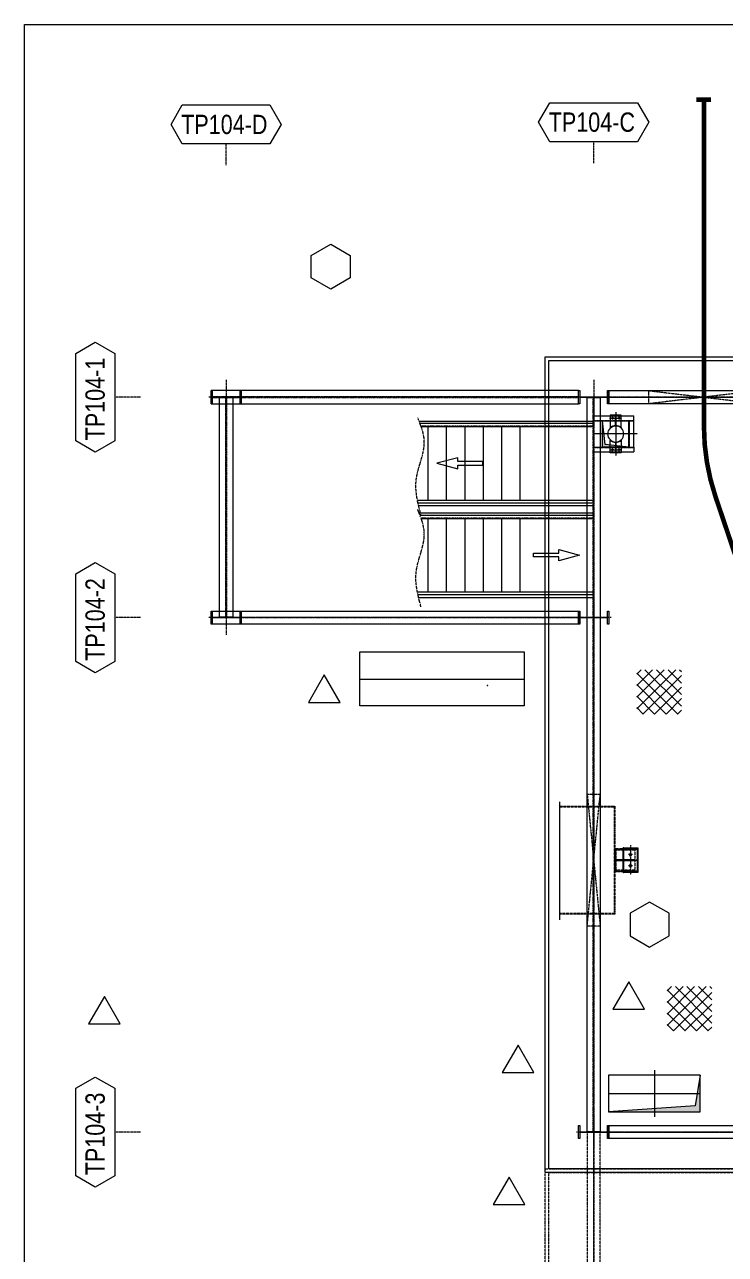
# Model space of a CAD drawing. Header units: inches. Extents: x 209270 to 234360, y -180214 to -150194.
# Drawn here: x 209270 to 218804, y -166928 to -150194 of the extents above; entities that cross this region are included whole.
import ezdxf
from ezdxf.enums import TextEntityAlignment as Align

# ---------------------------------------------------------------- set-up
doc = ezdxf.new("R2010")
doc.units = ezdxf.units.IN
doc.header["$LTSCALE"] = 10
doc.header["$MEASUREMENT"] = 0
for name, pattern in [('CENTER', [2, 1.25, -0.25, 0.25, -0.25]), ('CENTER2', [1.125, 0.75, -0.125, 0.125, -0.125]), ('HIDDEN', [0.375, 0.25, -0.125]), ('PHANTOM', [2.5, 1.25, -0.25, 0.25, -0.25, 0.25, -0.25])]:
    doc.linetypes.add(name, pattern=pattern)
doc.layers.add('$AUDIT_BAD_LAYER1', color=7, linetype='Continuous')
doc.layers.add('C-ROAD-STAN', color=11, linetype='Continuous')
for name, color, linetype, lineweight in [('AM_5', 3, 'Continuous', 0), ('AM_VIEWS', 1, 'Continuous', 0), ('Belt', 4, 'Continuous', 9), ('BOX', 1, 'Continuous', 5), ('CEN', 1, 'CENTER', 9), ('CENETR LINE', 1, 'CENTER2', 9), ('CENTERLINE', 1, 'CENTER2', 9), ('Chute', 191, 'Continuous', 9), ('CIVIL', 6, 'Continuous', 9), ('DIM', 42, 'Continuous', 13), ('DIM.', 42, 'Continuous', 13), ('handrail', 11, 'FENCELINE1', 9), ('HIDDDEN', 3, 'HIDDEN', 9), ('HIDDEN', 3, 'HIDDEN', 9), ('hoist', 221, 'Continuous', 9), ('MAIN OBJECT', 2, 'Continuous', 18), ('PANTHOM', 8, 'PHANTOM', 0), ('PHANTOM', 8, 'PHANTOM', 0), ('REV-B', 6, 'Continuous', 5), ('REV-C', 3, 'Continuous', 18), ('Sheeting', 4, 'Continuous', 0), ('STR25', 30, 'Continuous', 5), ('STRUC-25HD', 3, 'HIDDEN', 5), ('TEXT', 4, 'Continuous', 13)]:
    doc.layers.add(name, color=color, linetype=linetype, lineweight=lineweight)
doc.styles.add('TEXT_350', font='arial.ttf', dxfattribs={"width": 0.8, "height": 3.5})
doc.linetypes.add('Amzigzag', pattern='A,0.0001,[136,genltshp.shx,S=0.04,R=0,X=0,Y=0],-11', length=11.0001)
doc.linetypes.add('FENCELINE1', pattern='A,0.25,-0.1,[133,ltypeshp.shx,S=0.1,R=0,X=-0.1,Y=0],-0.1,1', length=1.45)

# ---------------------------------------------------------------- blocks, each defined once
blk = doc.blocks.new('A$C426f7GU6TT')
at = {"layer": 'CEN'}
for p, q in [((0, 236), (0, -236)), ((-236, 0), (236, 0))]:
    blk.add_line(p, q, dxfattribs=at)
blk.add_circle((0, 0), 5, dxfattribs=at)
at = {"layer": 'MAIN OBJECT'}
blk.add_lwpolyline([(4, -180, 0.414214), (15, -190), (89, -190), (89, -205), (-89, -205), (-89, -190), (-15, -190, 0.414214), (-4, -180), (-4, 180, 0.414214), (-15, 190), (-89, 190), (-89, 205), (89, 205), (89, 190), (15, 190, 0.414214), (4, 180), (4, -180)], format="xyb", dxfattribs=at)
blk = doc.blocks.new('A$C67244592')
at = {"layer": 'hoist', "lineweight": 0, "const_width": 62.5}
for points in [[(-1604, 15050), (-1404, 15050)], [(-100, -500), (100, -500)]]:
    blk.add_lwpolyline(points, dxfattribs=at)
blk.add_lwpolyline([(0, -500), (4, 5160, 0.081795), (-153, 6122), (-1342, 9644, -0.081584), (-1500, 10604), (-1500, 15050)], format="xyb", dxfattribs=at)
blk = doc.blocks.new('A$C0HI87687')
at = {"layer": 'CEN'}
for p, q in [((500, 89), (2000, -89)), ((2000, 89), (500, -89))]:
    blk.add_line(p, q, dxfattribs=at)
blk.add_lwpolyline([(500, 89), (2000, 89), (2000, -89), (500, -89)], close=True, dxfattribs=at)
blk = doc.blocks.new('A$C0da2686b')
at = {"layer": 'CEN'}
for p, q in [((-89, -900), (89, 900)), ((-89, 900), (89, -900))]:
    blk.add_line(p, q, dxfattribs=at)
blk.add_lwpolyline([(-89, -900), (-89, 900), (89, 900), (89, -900)], close=True, dxfattribs=at)
blk = doc.blocks.new('A$Cb10ac4c2')
at = {"layer": 'CENETR LINE'}
for p, q in [((-85, 0), (85, 0)), ((-27, 0, 0), (-63, 0, 0)), ((-45, -20), (-45, 20)), ((0, 112, 0), (0, -40, 121420760)), ((63, 0, 0), (27, 0, 0)), ((45, -20), (45, 20)), ((45, -20), (45, 20))]:
    blk.add_line(p, q, dxfattribs=at)
at = {"layer": 'MAIN OBJECT', "ltscale": 10}
for p, q in [((-75, 127, -59806266), (-71, 132, 0)), ((-75, -40, 60710380), (-75, 127, -59806266)), ((-3, 99, 4205928), (-3, -40, 121420760)), ((3, 99, 4205928), (3, -40, 121420760)), ((75, 127, -59806267), (71, 131, -59806267)), ((75, 127, -59806267), (75, -40, 60710380)), ((75, -40, 60710380), (-75, -40, 60710380))]:
    blk.add_line(p, q, dxfattribs=at)
at = {"layer": 'MAIN OBJECT'}
for centre in [(-45, 0), (45, 0)]:
    blk.add_circle(centre, 9, dxfattribs=at)
at = {"layer": 'MAIN OBJECT', "ltscale": 10}
for centre, radius in [((-45, 0), 8.95), ((45, 0, 0), 9)]:
    blk.add_circle(centre, radius, dxfattribs=at)
for radius, start, end in [(116, 229.5129, 310.4871), (110, 229.5133, 310.1102)]:
    blk.add_arc((0, 215, -60710380), radius, start, end, dxfattribs=at)
blk = doc.blocks.new('A$CcDSGYTRTRT')
at = {"layer": 'CIVIL'}
h = blk.add_hatch(color=1, dxfattribs=at)
h.dxf.hatch_style = 1
h.paths.add_polyline_path([(-180, 180), (180, 180), (180, -180), (144, 144)])
at = {"layer": 'CENTERLINE', "ltscale": 0.3}
for p, q in [((0, -297, 0), (0, 297, 0)), ((-298, 0, 0), (298, 0, 0))]:
    blk.add_line(p, q, dxfattribs=at)
at = {"layer": 'Chute', "ltscale": 10}
blk.add_circle((0, 0, 0), 110, dxfattribs=at)
at = {"layer": 'CIVIL', "color": 1, "elevation": 0}
blk.add_lwpolyline([(180, -180), (144, 144), (-180, 180)], dxfattribs=at)
at = {"layer": 'CIVIL'}
blk.add_circle((0, 0, 0), 110, dxfattribs=at)
at = {"layer": 'HIDDEN'}
for p, q in [((-185, 296, -170993130), (-185, -245, -121420763)), ((185, 296, -170993130), (185, -245, -121420763)), ((180, -185, -182131143), (-180, -185, 0))]:
    blk.add_line(p, q, dxfattribs=at)
at = {"layer": 'MAIN OBJECT'}
for p, q in [((-245, 296, -110282750), (-245, -245, -60710383)), ((-180, 296, -170993130), (-180, -245, -121420763)), ((180, 296, -170993130), (180, -245, -121420763)), ((180, 180, -121420763), (180, -180, -121420763)), ((245, 296, -110282750), (245, -245, -60710383)), ((180, -245, -121420763), (-245, -245, 60710380)), ((180, -180, -182131143), (-180, -180, 0)), ((180, -245, 60710380), (-180, -245, 60710380)), ((180, -245, -121420763), (245, -245, -60710383))]:
    blk.add_line(p, q, dxfattribs=at)
at = {"layer": 'MAIN OBJECT', "elevation": 0}
blk.add_lwpolyline([(180, 180), (-180, 180), (-180, -180), (180, -180)], close=True, dxfattribs=at)
at = {"layer": 'AM_5', "rotation": 270}
blk.add_blockref('A$Cb10ac4c2', (-215, 0, -121420760), dxfattribs=at)
at = {"layer": 'AM_5', "xscale": -1, "rotation": 90}
blk.add_blockref('A$Cb10ac4c2', (215, 0, -121420760), dxfattribs=at)
blk = doc.blocks.new('A$C6febed19')
at = {"layer": 'AM_5', "xscale": -1}
blk.add_blockref('A$CcDSGYTRTRT', (0, 0), dxfattribs=at)
blk = doc.blocks.new('A$C42DGUYIYTIUYTUY')
at = {"layer": 'PHANTOM'}
for p, q in [((0, 236), (0, -236)), ((-236, 0), (236, 0))]:
    blk.add_line(p, q, dxfattribs=at)
blk.add_lwpolyline([(4, -180, 0.414214), (15, -190), (89, -190), (89, -205), (-89, -205), (-89, -190), (-15, -190, 0.414214), (-4, -180), (-4, 180, 0.414214), (-15, 190), (-89, 190), (-89, 205), (89, 205), (89, 190), (15, 190, 0.414214), (4, 180), (4, -180)], format="xyb", dxfattribs=at)
blk.add_circle((0, 0), 5, dxfattribs=at)
blk = doc.blocks.new('A$C1b4ed5d7')
at = {"layer": 'PHANTOM'}
for p, q in [((0, 11000, 0), (0, 0, 0)), ((11500, 11000, 0), (11500, 0, 0)), ((11700, 11000, -1), (12175, 11000, -1)), ((12050, 11000, -1), (12050, 4, -1)), ((-236, 7300), (11736, 7300)), ((-236, 3600), (11736, 3600)), ((200, 0, -1), (11300, 0, -1)), ((11700, 0, -1), (12175, 0, -1)), ((0, -324, -1), (0, -32, -1))]:
    blk.add_line(p, q, dxfattribs=at)
for points, elevation in [([(12170, 11089), (11705, 11089), (11705, 10911), (12170, 10911)], -1), ([(-89, 10996), (-89, 4), (89, 4), (89, 10996)], 0), ([(-4, 10996), (-4, 4), (4, 4), (4, 10996)], 0), ([(11589, 10996), (11589, 4), (11411, 4), (11411, 10996)], 0), ([(11504, 10996), (11504, 4), (11496, 4), (11496, 10996)], 0), ([(12170, 11004), (11705, 11004), (11705, 10996), (12170, 10996)], -1), ([(-660, 10500), (12160, 10500), (12160, -550), (-660, -550)], -1), ([(-610, 10450), (12110, 10450), (12110, -500), (-610, -500)], -1), ([(11295, -89), (205, -89), (205, 89), (11295, 89)], -1), ([(11295, -4), (205, -4), (205, 4), (11295, 4)], -1), ([(12170, -89), (11705, -89), (11705, 89), (12170, 89)], -1), ([(12170, -4), (11705, -4), (11705, 4), (12170, 4)], -1)]:
    blk.add_lwpolyline(points, close=True, dxfattribs=dict(at, elevation=elevation))
for points, elevation in [([(12139, 4), (12139, 10996), (11961, 10996), (11961, 4)], -1), ([(12054, 4), (12054, 10996), (12046, 10996), (12046, 4)], -1), ([(0, 0), (0, 0), (11500, 0), (11500, -5)], 0)]:
    blk.add_lwpolyline(points, dxfattribs=dict(at, elevation=elevation))
at = {"layer": 'PHANTOM', "rotation": 270.0096740856855}
for p in [(0, 7300), (11500, 7300), (0, 3600), (11500, 3600), (0, 0), (4250, 0), (8500, 0), (11500, 0)]:
    blk.add_blockref('A$C42DGUYIYTIUYTUY', p, dxfattribs=at)
blk = doc.blocks.new('A$C45b56574')
at = {"layer": 'REV-B'}
blk.add_lwpolyline([(0, 458), (-265, 0), (265, 0)], close=True, dxfattribs=at)
blk = doc.blocks.new('A$C70ae27ad')
at = {"layer": 'CEN'}
for p, q in [((26, 0), (-26, 0)), ((0, 20), (0, -20))]:
    blk.add_line(p, q, dxfattribs=at)
at = {"layer": 'MAIN OBJECT', "ltscale": 0.2, "elevation": 5435031}
blk.add_lwpolyline([(-7, 11, 1), (-7, -11), (7, -11, 1), (7, 11)], format="xyb", close=True, dxfattribs=at)
blk = doc.blocks.new('A$C3120f6e4')
at = {"layer": 'CEN'}
for p, q in [((170, 94), (-170, 94)), ((-75, -26), (-75, 26)), ((0, -100), (0, 100)), ((75, -29), (75, 26)), ((-49, 0), (-101, 0)), ((101, 0), (49, 0))]:
    blk.add_line(p, q, dxfattribs=at)
at = {"layer": 'HIDDEN', "ltscale": 0.2, "elevation": 5435031}
for points in [[(-82, -11, -1), (-82, 11), (-68, 11, -1), (-68, -11)], [(68, 11, 1), (68, -11), (82, -11, 1), (82, 11)]]:
    blk.add_lwpolyline(points, format="xyb", close=True, dxfattribs=at)
at = {"layer": 'STR25', "ltscale": 0.2, "elevation": 5435031}
blk.add_lwpolyline([(-170, 100), (170, 100), (170, -100), (-170, -100)], close=True, dxfattribs=at)
at = {"layer": 'STRUC-25HD', "elevation": 5435031}
for points in [[(170, 88), (170, 100), (-170, 100), (-170, 88)], [(-143, -100), (-155, -100), (-155, 88), (-143, 88)], [(6, -100), (-6, -100), (-6, 88), (6, 88)], [(155, -100), (143, -100), (143, 88), (155, 88)]]:
    blk.add_lwpolyline(points, close=True, dxfattribs=at)
blk = doc.blocks.new('A$Cfcb50e18')
at = {"layer": 'MAIN OBJECT'}
h = blk.add_hatch(color=6, dxfattribs=at)
h.dxf.hatch_style = 1
h.paths.add_polyline_path([(625, 250), (625, -250), (-625, -250), (555, -166)])
at = {"layer": 'CENETR LINE'}
for p, q in [((0, 319), (0, -319)), ((-625, 0), (625, 0))]:
    blk.add_line(p, q, dxfattribs=at)
at = {"layer": 'CIVIL'}
blk.add_lwpolyline([(625, 250), (-625, 250), (-625, -250), (625, -250)], close=True, dxfattribs=at)
blk.add_lwpolyline([(625, 250), (555, -166), (-625, -250)], dxfattribs=at)
blk = doc.blocks.new('A$Ca106b763')
at = {"layer": 'REV-C'}
blk.add_lwpolyline([(0, 373), (-215, 0), (215, 0)], close=True, dxfattribs=at)

msp = doc.modelspace()

# ---------------------------------------------------------------- hatches: boundary and pattern name
at = {"layer": 'PANTHOM'}
h = msp.add_hatch(dxfattribs=at)
h.set_pattern_fill('ANSI37', color=256, scale=887.309452, angle=-180)
h.set_pattern_definition([(225, (321443.36, 2111774.06), (78.4278163, -78.4278163), []), (315, (321443.36, 2111774.06), (78.4278163, 78.4278163), [])])
h.paths.add_polyline_path([(218205, -159575), (218205, -158973), (217598, -158973), (217598, -159575)])
h = msp.add_hatch(dxfattribs=at)
h.set_pattern_fill('ANSI37', color=256, scale=887.309452, angle=-180)
h.set_pattern_definition([(225, (321856.98, 2107461.77), (78.4278163, -78.4278163), []), (315, (321856.98, 2107461.77), (78.4278163, 78.4278163), [])])
h.paths.add_polyline_path([(218618, -163887), (218618, -163285), (218012, -163285), (218012, -163887)])

# ---------------------------------------------------------------- linework, layer by layer
at = {"layer": 'AM_VIEWS'}
msp.add_lwpolyline([(209270, -150194), (234360, -150194), (234360, -180214), (209270, -180214)], close=True, dxfattribs=at)
at = {"layer": 'Belt'}
for points, elevation in [([(215506, -156139), (215163, -156139), (215163, -156087), (214877, -156164), (215163, -156240), (215163, -156189), (215506, -156189)], -431919853), ([(216192, -157388), (216536, -157388), (216536, -157337), (216821, -157413), (216536, -157490), (216536, -157438), (216192, -157438)], 5421881824)]:
    msp.add_lwpolyline(points, close=True, dxfattribs=dict(at, elevation=elevation))
at = {"layer": 'BOX', "lineweight": 5, "flags": 128}
for points in [[(216416, -151788), (216263, -151523), (216416, -151258), (217608, -151258), (217761, -151523), (217608, -151788)], [(211416, -151818), (211263, -151553), (211416, -151288), (212608, -151288), (212761, -151553), (212608, -151818)], [(213169, -153336), (213434, -153183), (213699, -153336), (213699, -153642), (213434, -153795), (213169, -153642)], [(217508, -162593), (217773, -162746), (218038, -162593), (218038, -162287), (217773, -162134), (217508, -162287)]]:
    msp.add_lwpolyline(points, close=True, dxfattribs=at)
at = {"layer": 'BOX', "lineweight": 5, "elevation": 0, "flags": 128}
for points in [[(210496, -155860), (210231, -156013), (209966, -155860), (209966, -154668), (210231, -154515), (210496, -154668)], [(210496, -158860), (210231, -159013), (209966, -158860), (209966, -157668), (210231, -157515), (210496, -157668)], [(210496, -165860), (210231, -166013), (209966, -165860), (209966, -164668), (210231, -164515), (210496, -164668)]]:
    msp.add_lwpolyline(points, close=True, dxfattribs=at)
at = {"layer": 'C-ROAD-STAN', "color": 7, "linetype": 'Continuous', "lineweight": -3}
msp.add_circle((215568, -159187, 0), 1.5, dxfattribs=at)
at = {"layer": 'CEN'}
for p, q in [((212012, -152109), (212012, -151818)), ((217012, -152079), (217012, -151788)), ((210848, -155264), (210496, -155264)), ((216812, -155264), (211803, -155264)), ((212012, -158264), (212012, -155264)), ((217212, -155264), (228312, -155264)), ((210848, -158264), (210496, -158264)), ((216812, -158264), (211803, -158264)), ((217512, -161362), (217512, -161765)), ((217295, -161564, -53231076), (217572, -161564)), ((210848, -165264), (210496, -165264)), ((217212, -165264), (228312, -165264))]:
    msp.add_line(p, q, dxfattribs=at)
at = {"layer": 'CEN', "elevation": 1}
msp.add_lwpolyline([(217012, -155264), (228512, -155264), (228512, -165264), (217012, -165264)], close=True, dxfattribs=at)
for points in [[(217012, -165264), (217012, -165264), (228512, -165264), (228512, -165269)], [(217012, -165269), (217012, -165268)]]:
    msp.add_lwpolyline(points, dxfattribs=at)
at = {"layer": 'CENETR LINE'}
for p, q in [((217007, -155624, -702228908), (214650, -155624, -702228908)), ((217007, -156704, -2489929853), (214622, -156704, -2489929853)), ((217007, -156873, 5151572769), (214650, -156873, 5151572769)), ((217007, -157953, 3363871824), (214622, -157953, 3363871824))]:
    msp.add_line(p, q, dxfattribs=at)
at = {"layer": 'DIM'}
msp.add_line((213829, -159100), (216067, -159100), dxfattribs=at)
at = {"layer": 'DIM', "elevation": 93058}
msp.add_lwpolyline([(213829, -158729), (216067, -158729), (216067, -159462), (213829, -159462)], close=True, dxfattribs=at)
at = {"layer": 'handrail', "const_width": 10, "elevation": -448149755}
msp.add_lwpolyline([(228512, -159159), (228512, -155264), (217012, -155264), (217012, -156838)], dxfattribs=at)
at = {"layer": 'handrail', "const_width": 10}
msp.add_lwpolyline([(217012, -157988), (217012, -165264), (228512, -165264), (228512, -163969)], dxfattribs=at)
at = {"layer": 'HIDDDEN'}
for p, q in [((217007, -155658, -702228908), (214663, -155658, -702228908)), ((217007, -156669, -2489929853), (214615, -156669, -2489929853)), ((217007, -156908, 5151572769), (214663, -156908, 5151572769)), ((217007, -157919, 3363871824), (214615, -157919, 3363871824))]:
    msp.add_line(p, q, dxfattribs=at)
at = {"layer": 'HIDDEN'}
for points, elevation in [([(211807, -155268), (216807, -155268), (216807, -155259), (211807, -155259)], 2), ([(212016, -155268), (212016, -158259), (212007, -158259), (212007, -155268)], 1), ([(217007, -165259), (217007, -155268), (217016, -155268), (217016, -165259)], 1), ([(228307, -155268), (217217, -155268), (217217, -155259), (228307, -155259)], 1), ([(211807, -158259), (216807, -158259), (216807, -158268), (211807, -158268)], 2), ([(228307, -165268), (217217, -165268), (217217, -165259), (228307, -165259)], 0)]:
    msp.add_lwpolyline(points, close=True, dxfattribs=dict(at, elevation=elevation))
at = {"layer": 'MAIN OBJECT'}
for p, q in [((214637, -155589), (217007, -155589)), ((214665, -155664), (217007, -155664)), ((214757, -155664), (214757, -156664)), ((215007, -155664), (215007, -156664)), ((215257, -155664), (215257, -156664)), ((215507, -155664), (215507, -156664)), ((215757, -155664), (215757, -156664)), ((216007, -155664), (216007, -156664)), ((214614, -156664), (217007, -156664)), ((214630, -156739), (217007, -156739)), ((214637, -156838), (217007, -156838)), ((214665, -156913), (217007, -156913)), ((214757, -156913), (214757, -157913)), ((215007, -156913), (215007, -157913)), ((215257, -156913), (215257, -157913)), ((215507, -156913), (215507, -157913)), ((215757, -156913), (215757, -157913)), ((216007, -156913), (216007, -157913)), ((214614, -157913), (217007, -157913)), ((214630, -157988), (217007, -157988))]:
    msp.add_line(p, q, dxfattribs=at)
for points, elevation in [([(211807, -155353), (216807, -155353), (216807, -155174), (211807, -155174)], 2), ([(212101, -155268), (212101, -158259), (211922, -158259), (211922, -155268)], 1), ([(216922, -165259), (216922, -155268), (217101, -155268), (217101, -165259)], 1), ([(228307, -155353), (217217, -155353), (217217, -155174), (228307, -155174)], 1), ([(211807, -158174), (216807, -158174), (216807, -158353), (211807, -158353)], 2), ([(217422, -161404), (217602, -161404), (217602, -161724), (217422, -161724)], -437826210), ([(217312, -161558), (217312, -161570), (217572, -161570), (217572, -161558)], -648981456), ([(228307, -165353), (217217, -165353), (217217, -165174), (228307, -165174)], 0)]:
    msp.add_lwpolyline(points, close=True, dxfattribs=dict(at, elevation=elevation))
at = {"layer": 'PANTHOM', "linetype": 'Amzigzag'}
msp.add_line((216550, -162378), (216550, -160769), dxfattribs=at)
at = {"layer": 'PANTHOM'}
for p, q in [((216550, -160829, -702228908), (217300, -160829, -702228908)), ((216550, -160839, -702228908), (217300, -160839, -702228908)), ((217290, -160829, -702228908), (217290, -162299, -702228908)), ((217300, -160829, -702228908), (217300, -162299, -702228908)), ((217300, -162289, -702228908), (216550, -162289, -702228908)), ((217300, -162299, -702228908), (216550, -162299, -702228908))]:
    msp.add_line(p, q, dxfattribs=at)
at = {"layer": 'PANTHOM', "elevation": -648997832}
for points in [[(217300, -161404), (217312, -161404), (217312, -161724), (217300, -161724)], [(217312, -161404), (217572, -161404), (217572, -161724), (217312, -161724)], [(217312, -161426), (217312, -161414), (217572, -161414), (217572, -161426)], [(217312, -161702), (217312, -161714), (217572, -161714), (217572, -161702)]]:
    msp.add_lwpolyline(points, close=True, dxfattribs=at)
at = {"layer": 'PHANTOM'}
for points in [[(214662, -156866, -702228908), (214620, -156706, -702228908), (214533, -156367, -702228908), (214773, -155926, -702228908), (214661, -155649, -702228908), (214619, -155545, -702228908)], [(214662, -158116, 5151572769), (214620, -157955, 5151572769), (214533, -157617, 5151572769), (214773, -157176, 5151572769), (214661, -156899, 5151572769), (214619, -156794, 5151572769)]]:
    msp.add_open_spline(points, degree=3, knots=[0, 0, 0, 0, 484.723325, 1022.324942, 1349.284693, 1349.284693, 1349.284693, 1349.284693], dxfattribs=at)
at = {"layer": 'Sheeting'}
for points in [[(216352, -154714), (229172, -154714), (229172, -165814), (216352, -165814)], [(216402, -154764), (229122, -154764), (229122, -165764), (216402, -165764)]]:
    msp.add_lwpolyline(points, close=True, dxfattribs=at)

# ---------------------------------------------------------------- block references
at = {"layer": '$AUDIT_BAD_LAYER1', "rotation": 270.0096740856855}
for p in [(212012, -155264), (217012, -155264), (212012, -158264), (217012, -158264), (217012, -165264, 1)]:
    msp.add_blockref('A$C426f7GU6TT', p, dxfattribs=at)
at = {"layer": 'DIM', "rotation": 90}
msp.add_blockref('A$C6febed19', (217312, -155764, 1), dxfattribs=at)
at = {"layer": 'DIM', "ltscale": 20}
for p in [(217512, -161489, 8144207194), (217512, -161639, 8144207194)]:
    msp.add_blockref('A$C70ae27ad', p, dxfattribs=at)
at = {"layer": 'DIM'}
for name, p in [('A$Cfcb50e18', (217837, -164739, 1)), ('A$C1b4ed5d7', (217012, -176264, 1))]:
    msp.add_blockref(name, p, dxfattribs=at)
at = {"layer": 'DIM.'}
for name, p in [('A$C67244592', (220012, -166264)), ('A$C0HI87687', (217262, -155264)), ('A$C0da2686b', (217012, -161564))]:
    msp.add_blockref(name, p, dxfattribs=at)
at = {"layer": 'MAIN OBJECT', "rotation": 90.00000000000001}
msp.add_blockref('A$C3120f6e4', (217512, -161564, -437826210), dxfattribs=at)
at = {"layer": 'REV-B', "xscale": 0.8141665440958125, "yscale": 0.8141665440958125, "zscale": 0.8141665440958125}
for p in [(213346, -159417), (210355, -163792)]:
    msp.add_blockref('A$C45b56574', p, dxfattribs=at)
at = {"layer": 'REV-C'}
for p in [(217489, -163591), (215983, -164455), (215861, -166251)]:
    msp.add_blockref('A$Ca106b763', p, dxfattribs=at)

# ---------------------------------------------------------------- texts
at = {"layer": 'TEXT', "style": 'TEXT_350', "width": 0.8}
for s, p in [('TP104-D', (211987, -151552, 0)), ('TP104-C', (216987, -151521, 0))]:
    msp.add_text(s, height=262.5, dxfattribs=at).set_placement(p, align=Align.MIDDLE)
for s, p in [('TP104-1', (210229, -155289, 0)), ('TP104-2', (210229, -158289, 0)), ('TP104-3', (210229, -165289, 0))]:
    msp.add_text(s, height=262.5, rotation=90, dxfattribs=at).set_placement(p, align=Align.MIDDLE)

doc.saveas('drawing.dxf')
